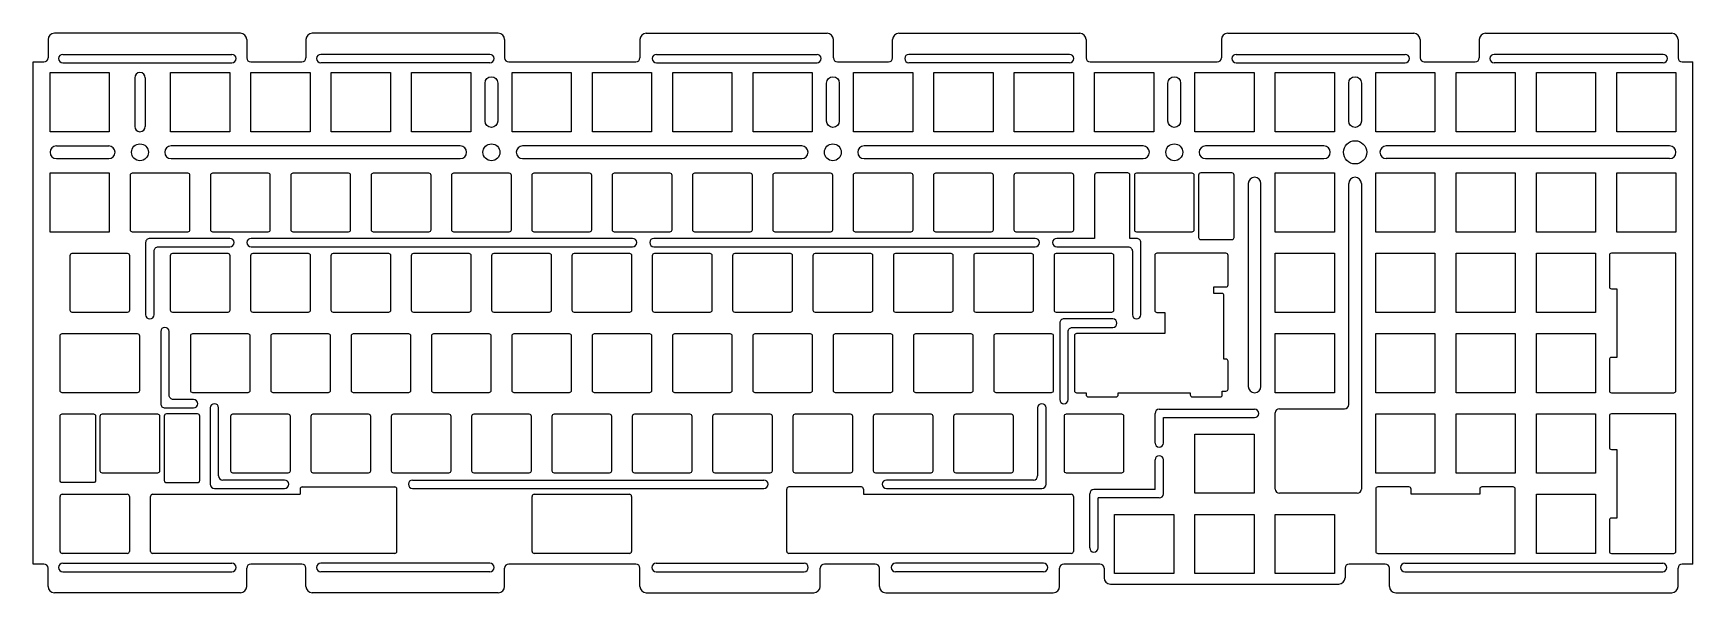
# Model space of a CAD drawing. Header units: millimetres. Extents: x 173 to 566, y 108 to 240.
import ezdxf

# ---------------------------------------------------------------- set-up
doc = ezdxf.new("R2010")
doc.units = ezdxf.units.MM

msp = doc.modelspace()

# ---------------------------------------------------------------- linework, layer by layer
for p, q in [((222.11, 240.02), (178.11, 240.02)), ((283.11, 240.02), (239.11, 240.02)), ((318.11, 240.02), (360.86, 240.02)), ((377.86, 240.02), (420.61, 240.02)), ((455.61, 240.02), (499.61, 240.02)), ((516.61, 240.02), (560.61, 240.02)), ((176.61, 238.52), (176.61, 234.22)), ((223.61, 238.52), (223.61, 234.22)), ((237.61, 238.52), (237.61, 234.22)), ((284.61, 238.52), (284.61, 234.22)), ((316.61, 238.52), (316.61, 234.22)), ((362.36, 234.22), (362.36, 238.52)), ((376.36, 234.22), (376.36, 238.52)), ((422.11, 238.52), (422.11, 234.22)), ((454.11, 238.52), (454.11, 234.22)), ((501.11, 238.52), (501.11, 234.22)), ((515.11, 238.52), (515.11, 234.22)), ((562.11, 238.52), (562.11, 234.22)), ((173.11, 233.22), (175.61, 233.22)), ((173.11, 114.47), (173.11, 233.22)), ((180.11, 235.02), (220.11, 235.02)), ((180.11, 233.02), (220.11, 233.02)), ((224.61, 233.22), (236.61, 233.22)), ((281.11, 235.02), (241.11, 235.02)), ((281.11, 233.02), (241.11, 233.02)), ((285.61, 233.22), (315.61, 233.22)), ((320.48, 235.02), (358.48, 235.02)), ((320.48, 233.02), (358.48, 233.02)), ((363.36, 233.22), (375.36, 233.22)), ((418.23, 235.02), (380.23, 235.02)), ((418.23, 233.02), (380.23, 233.02)), ((423.11, 233.22), (453.11, 233.22)), ((457.61, 235.02), (497.61, 235.02)), ((457.61, 233.02), (497.61, 233.02)), ((502.11, 233.22), (514.11, 233.22)), ((558.61, 235.02), (518.61, 235.02)), ((558.61, 233.02), (518.61, 233.02)), ((563.11, 233.22), (565.61, 233.22)), ((565.61, 114.47), (565.61, 233.22)), ((197.11, 229.47), (197.11, 217.97)), ((199.61, 229.47), (199.61, 217.97)), ((178.61, 213.35), (190.98, 213.35)), ((274.11, 213.35), (205.73, 213.35)), ((435.61, 213.35), (369.61, 213.35)), ((478.36, 213.35), (450.36, 213.35)), ((560.11, 213.35), (493.11, 213.35)), ((178.61, 210.35), (190.98, 210.35)), ((205.73, 210.35), (274.11, 210.35)), ((369.61, 210.35), (435.61, 210.35)), ((450.36, 210.35), (478.36, 210.35)), ((560.11, 210.35), (493.11, 210.35)), ((460.48, 204.47), (460.48, 156.47)), ((463.48, 156.47), (463.48, 204.47)), ((484.23, 152.22), (484.23, 204.47)), ((487.23, 204.47), (487.23, 132.22)), ((435.06, 192.97), (435.06, 193.02)), ((214.97, 151.4), (214.97, 133.35)), ((216.97, 135.35), (216.97, 151.4)), ((410.65, 151.4), (410.65, 135.35)), ((412.65, 133.35), (412.65, 151.4)), ((438.42, 143.1), (438.42, 150.1)), ((439.42, 151.1), (461.98, 151.1)), ((466.86, 132.22), (466.86, 150.22)), ((467.86, 151.22), (483.23, 151.22)), ((440.42, 149.1), (461.98, 149.1)), ((440.42, 143.1), (440.42, 149.1)), ((438.42, 132.1), (438.42, 139.1)), ((440.42, 131.1), (440.42, 139.1)), ((232.55, 134.35), (217.97, 134.35)), ((262.84, 134.35), (345.89, 134.35)), ((409.65, 134.35), (374.9, 134.35)), ((179.48, 117.47), (179.48, 130.47)), ((179.48, 117.47), (179.48, 130.47)), ((179.98, 130.97), (192.98, 130.97)), ((179.98, 130.97), (195.36, 130.97)), ((195.86, 130.47), (195.86, 117.47)), ((200.86, 117.47), (200.86, 130.47)), ((201.36, 130.97), (236.24, 130.97)), ((215.97, 132.35), (232.55, 132.35)), ((262.84, 132.35), (345.89, 132.35)), ((291.11, 117.47), (291.11, 130.47)), ((291.61, 130.97), (314.11, 130.97)), ((314.61, 130.47), (314.61, 117.47)), ((369.47, 130.97), (418.61, 130.97)), ((374.9, 132.35), (411.65, 132.35)), ((419.11, 130.47), (419.11, 117.47)), ((422.98, 118.27), (422.98, 131.1)), ((438.42, 132.1), (423.98, 132.1)), ((439.42, 130.1), (424.98, 130.1)), ((424.98, 118.27), (424.98, 130.1)), ((486.23, 131.22), (467.86, 131.22)), ((175.61, 114.47), (173.11, 114.47)), ((195.36, 116.97), (179.98, 116.97)), ((195.36, 116.97), (179.98, 116.97)), ((180.11, 114.67), (220.11, 114.67)), ((258.62, 116.97), (201.36, 116.97)), ((236.61, 114.47), (224.61, 114.47)), ((281.11, 114.67), (241.11, 114.67)), ((315.61, 114.47), (285.61, 114.47)), ((314.11, 116.97), (291.61, 116.97)), ((320.42, 114.67), (355.42, 114.67)), ((418.61, 116.97), (351.84, 116.97)), ((372.23, 114.47), (360.23, 114.47)), ((412.04, 114.67), (377.04, 114.67)), ((425.36, 114.47), (416.86, 114.47)), ((492.86, 114.47), (484.36, 114.47)), ((497.48, 114.67), (558.48, 114.67)), ((565.61, 114.47), (563.11, 114.47)), ((176.61, 109.17), (176.61, 113.47)), ((180.11, 112.67), (220.11, 112.67)), ((223.61, 109.17), (223.61, 113.47)), ((237.61, 109.17), (237.61, 113.47)), ((281.11, 112.67), (241.11, 112.67)), ((284.61, 109.17), (284.61, 113.47)), ((316.61, 109.17), (316.61, 113.47)), ((320.42, 112.67), (355.42, 112.67)), ((359.23, 109.17), (359.23, 113.47)), ((373.23, 109.17), (373.23, 113.47)), ((412.04, 112.67), (377.04, 112.67)), ((415.86, 109.17), (415.86, 113.47)), ((426.36, 113.47), (426.36, 111.22)), ((483.36, 113.47), (483.36, 111.22)), ((493.86, 109.17), (493.86, 113.47)), ((497.48, 112.67), (558.48, 112.67)), ((562.11, 109.17), (562.11, 113.47)), ((222.11, 107.67), (178.11, 107.67)), ((283.11, 107.67), (239.11, 107.67)), ((318.11, 107.67), (357.73, 107.67)), ((374.73, 107.67), (414.36, 107.67)), ((427.86, 109.72), (481.86, 109.72)), ((495.36, 107.67), (560.61, 107.67))]:
    msp.add_line(p, q)
at = {"linetype": 'Continuous'}
for p, q in [((236.24, 132.22), (236.24, 130.97)), ((236.74, 132.72), (258.65, 132.72)), ((259.12, 117.47), (259.12, 132.22)), ((351.34, 117.47), (351.34, 132.22)), ((368.97, 132.72), (351.81, 132.72)), ((369.47, 132.22), (369.47, 130.97))]:
    msp.add_line(p, q, dxfattribs=at)
for points in [[(191.11, 230.72), (191.11, 216.72), (177.11, 216.72), (177.11, 230.72)], [(219.61, 230.72), (219.61, 216.72), (205.61, 216.72), (205.61, 230.72)], [(238.61, 230.72), (238.61, 216.72), (224.61, 216.72), (224.61, 230.72)], [(257.61, 230.72), (257.61, 216.72), (243.61, 216.72), (243.61, 230.72)], [(276.61, 230.72), (276.61, 216.72), (262.61, 216.72), (262.61, 230.72)], [(300.36, 230.72), (300.36, 216.72), (286.36, 216.72), (286.36, 230.72)], [(319.36, 230.72), (319.36, 216.72), (305.36, 216.72), (305.36, 230.72)], [(338.36, 230.72), (338.36, 216.72), (324.36, 216.72), (324.36, 230.72)], [(357.36, 230.72), (357.36, 216.72), (343.36, 216.72), (343.36, 230.72)], [(381.11, 230.72), (381.11, 216.72), (367.11, 216.72), (367.11, 230.72)], [(400.11, 230.72), (400.11, 216.72), (386.11, 216.72), (386.11, 230.72)], [(419.11, 230.72), (419.11, 216.72), (405.11, 216.72), (405.11, 230.72)], [(438.11, 230.72), (438.11, 216.72), (424.11, 216.72), (424.11, 230.72)], [(461.86, 230.72), (461.86, 216.72), (447.86, 216.72), (447.86, 230.72)], [(480.86, 230.72), (480.86, 216.72), (466.86, 216.72), (466.86, 230.72)], [(504.61, 230.72), (504.61, 216.72), (490.61, 216.72), (490.61, 230.72)], [(523.61, 230.72), (523.61, 216.72), (509.61, 216.72), (509.61, 230.72)], [(542.61, 230.72), (542.61, 216.72), (528.61, 216.72), (528.61, 230.72)], [(561.61, 230.72), (561.61, 216.72), (547.61, 216.72), (547.61, 230.72)], [(191.11, 206.97), (191.11, 192.97), (177.11, 192.97), (177.11, 206.97)], [(480.86, 206.97), (480.86, 192.97), (466.86, 192.97), (466.86, 206.97)], [(504.61, 206.97), (504.61, 192.97), (490.61, 192.97), (490.61, 206.97)], [(523.61, 206.97), (523.61, 192.97), (509.61, 192.97), (509.61, 206.97)], [(542.61, 206.97), (542.61, 192.97), (528.61, 192.97), (528.61, 206.97)], [(561.61, 206.97), (561.61, 192.97), (547.61, 192.97), (547.61, 206.97)], [(480.86, 187.97), (480.86, 173.97), (466.86, 173.97), (466.86, 187.97)], [(504.61, 187.97), (504.61, 173.97), (490.61, 173.97), (490.61, 187.97)], [(523.61, 187.97), (523.61, 173.97), (509.61, 173.97), (509.61, 187.97)], [(542.61, 187.97), (542.61, 173.97), (528.61, 173.97), (528.61, 187.97)], [(480.86, 168.97), (480.86, 154.97), (466.86, 154.97), (466.86, 168.97)], [(504.61, 168.97), (504.61, 154.97), (490.61, 154.97), (490.61, 168.97)], [(523.61, 168.97), (523.61, 154.97), (509.61, 154.97), (509.61, 168.97)], [(542.61, 168.97), (542.61, 154.97), (528.61, 154.97), (528.61, 168.97)], [(504.61, 149.97), (504.61, 135.97), (490.61, 135.97), (490.61, 149.97)], [(523.61, 149.97), (523.61, 135.97), (509.61, 135.97), (509.61, 149.97)], [(542.61, 149.97), (542.61, 135.97), (528.61, 135.97), (528.61, 149.97)], [(461.86, 145.22), (461.86, 131.22), (447.86, 131.22), (447.86, 145.22)], [(542.61, 130.97), (542.61, 116.97), (528.61, 116.97), (528.61, 130.97)], [(442.86, 126.22), (442.86, 112.22), (428.86, 112.22), (428.86, 126.22)], [(461.86, 126.22), (461.86, 112.22), (447.86, 112.22), (447.86, 126.22)], [(480.86, 126.22), (480.86, 112.22), (466.86, 112.22), (466.86, 126.22)]]:
    msp.add_lwpolyline(points, close=True)
for points in [[(279.98, 219.22), (279.98, 228.22, -1), (282.98, 228.22), (282.98, 219.22, -1)], [(360.73, 219.22), (360.73, 228.22, -1), (363.73, 228.22), (363.73, 219.22, -1)], [(441.48, 219.22), (441.48, 228.22, -1), (444.48, 228.22), (444.48, 219.22, -1)], [(484.23, 219.22), (484.23, 228.22, -1), (487.23, 228.22), (487.23, 219.22, -1)], [(354.86, 210.35, 1), (354.86, 213.35), (288.86, 213.35, 1), (288.86, 210.35)], [(210.11, 206.47), (210.11, 193.47, -0.414214), (209.61, 192.97), (196.61, 192.97, -0.414214), (196.11, 193.47), (196.11, 206.47, -0.414214), (196.61, 206.97), (209.61, 206.97, -0.414214)], [(229.11, 206.47), (229.11, 193.47, -0.414214), (228.61, 192.97), (215.61, 192.97, -0.414214), (215.11, 193.47), (215.11, 206.47, -0.414214), (215.61, 206.97), (228.61, 206.97, -0.414214)], [(248.11, 206.47), (248.11, 193.47, -0.414214), (247.61, 192.97), (234.61, 192.97, -0.414214), (234.11, 193.47), (234.11, 206.47, -0.414214), (234.61, 206.97), (247.61, 206.97, -0.414214)], [(267.11, 206.47), (267.11, 193.47, -0.414214), (266.61, 192.97), (253.61, 192.97, -0.414214), (253.11, 193.47), (253.11, 206.47, -0.414214), (253.61, 206.97), (266.61, 206.97, -0.414214)], [(286.11, 206.47), (286.11, 193.47, -0.414214), (285.61, 192.97), (272.61, 192.97, -0.414214), (272.11, 193.47), (272.11, 206.47, -0.414214), (272.61, 206.97), (285.61, 206.97, -0.414214)], [(305.11, 206.47), (305.11, 193.47, -0.414214), (304.61, 192.97), (291.61, 192.97, -0.414214), (291.11, 193.47), (291.11, 206.47, -0.414214), (291.61, 206.97), (304.61, 206.97, -0.414214)], [(324.11, 206.47), (324.11, 193.47, -0.414214), (323.61, 192.97), (310.61, 192.97, -0.414214), (310.11, 193.47), (310.11, 206.47, -0.414214), (310.61, 206.97), (323.61, 206.97, -0.414214)], [(343.11, 206.47), (343.11, 193.47, -0.414214), (342.61, 192.97), (329.61, 192.97, -0.414214), (329.11, 193.47), (329.11, 206.47, -0.414214), (329.61, 206.97), (342.61, 206.97, -0.414214)], [(362.11, 206.47), (362.11, 193.47, -0.414214), (361.61, 192.97), (348.61, 192.97, -0.414214), (348.11, 193.47), (348.11, 206.47, -0.414214), (348.61, 206.97), (361.61, 206.97, -0.414214)], [(381.11, 206.47), (381.11, 193.47, -0.414214), (380.61, 192.97), (367.61, 192.97, -0.414214), (367.11, 193.47), (367.11, 206.47, -0.414214), (367.61, 206.97), (380.61, 206.97, -0.414214)], [(400.11, 206.47), (400.11, 193.47, -0.414214), (399.61, 192.97), (386.61, 192.97, -0.414214), (386.11, 193.47), (386.11, 206.47, -0.414214), (386.61, 206.97), (399.61, 206.97, -0.414214)], [(419.11, 206.47), (419.11, 193.47, -0.414214), (418.61, 192.97), (405.61, 192.97, -0.414214), (405.11, 193.47), (405.11, 206.47, -0.414214), (405.61, 206.97), (418.61, 206.97, -0.414214)], [(447.61, 206.47), (447.61, 193.47, -0.414214), (447.11, 192.97), (434.11, 192.97, -0.414214), (433.61, 193.47), (433.61, 206.47, -0.414214), (434.11, 206.97), (447.11, 206.97, -0.414214)], [(202.7, 189.5), (219.61, 189.5, 1), (219.61, 191.5), (200.7, 191.5, 0.414214), (199.7, 190.5), (199.7, 173.45, 1), (201.7, 173.45), (201.7, 188.5, -0.414214)], [(224.66, 191.5, 1), (224.66, 189.5), (314.86, 189.5, 1), (314.86, 191.5)], [(319.91, 191.5, 1), (319.91, 189.5), (410.11, 189.5, 1), (410.11, 191.5)], [(195.86, 187.47), (195.86, 174.47, -0.414214), (195.36, 173.97), (182.36, 173.97, -0.414214), (181.86, 174.47), (181.86, 187.47, -0.414214), (182.36, 187.97), (195.36, 187.97, -0.414214)], [(219.61, 187.47), (219.61, 174.47, -0.414214), (219.11, 173.97), (206.11, 173.97, -0.414214), (205.61, 174.47), (205.61, 187.47, -0.414214), (206.11, 187.97), (219.11, 187.97, -0.414214)], [(238.61, 187.47), (238.61, 174.47, -0.414214), (238.11, 173.97), (225.11, 173.97, -0.414214), (224.61, 174.47), (224.61, 187.47, -0.414214), (225.11, 187.97), (238.11, 187.97, -0.414214)], [(257.61, 187.47), (257.61, 174.47, -0.414214), (257.11, 173.97), (244.11, 173.97, -0.414214), (243.61, 174.47), (243.61, 187.47, -0.414214), (244.11, 187.97), (257.11, 187.97, -0.414214)], [(276.61, 187.47), (276.61, 174.47, -0.414214), (276.11, 173.97), (263.11, 173.97, -0.414214), (262.61, 174.47), (262.61, 187.47, -0.414214), (263.11, 187.97), (276.11, 187.97, -0.414214)], [(295.61, 187.47), (295.61, 174.47, -0.414214), (295.11, 173.97), (282.11, 173.97, -0.414214), (281.61, 174.47), (281.61, 187.47, -0.414214), (282.11, 187.97), (295.11, 187.97, -0.414214)], [(314.61, 187.47), (314.61, 174.47, -0.414214), (314.11, 173.97), (301.11, 173.97, -0.414214), (300.61, 174.47), (300.61, 187.47, -0.414214), (301.11, 187.97), (314.11, 187.97, -0.414214)], [(333.61, 187.47), (333.61, 174.47, -0.414214), (333.11, 173.97), (320.11, 173.97, -0.414214), (319.61, 174.47), (319.61, 187.47, -0.414214), (320.11, 187.97), (333.11, 187.97, -0.414214)], [(352.61, 187.47), (352.61, 174.47, -0.414214), (352.11, 173.97), (339.11, 173.97, -0.414214), (338.61, 174.47), (338.61, 187.47, -0.414214), (339.11, 187.97), (352.11, 187.97, -0.414214)], [(371.61, 187.47), (371.61, 174.47, -0.414214), (371.11, 173.97), (358.11, 173.97, -0.414214), (357.61, 174.47), (357.61, 187.47, -0.414214), (358.11, 187.97), (371.11, 187.97, -0.414214)], [(390.61, 187.47), (390.61, 174.47, -0.414214), (390.11, 173.97), (377.11, 173.97, -0.414214), (376.61, 174.47), (376.61, 187.47, -0.414214), (377.11, 187.97), (390.11, 187.97, -0.414214)], [(409.61, 187.47), (409.61, 174.47, -0.414214), (409.11, 173.97), (396.11, 173.97, -0.414214), (395.61, 174.47), (395.61, 187.47, -0.414214), (396.11, 187.97), (409.11, 187.97, -0.414214)], [(428.61, 187.47), (428.61, 174.47, -0.414214), (428.11, 173.97), (415.11, 173.97, -0.414214), (414.61, 174.47), (414.61, 187.47, -0.414214), (415.11, 187.97), (428.11, 187.97, -0.414214)], [(545.87, 187.47), (545.87, 180.1, 0.414214), (546.37, 179.6), (547.61, 179.6), (547.61, 163.35), (546.37, 163.35, 0.414214), (545.87, 162.85), (545.87, 155.47, 0.414214), (546.37, 154.97), (561.11, 154.97, 0.414214), (561.61, 155.47), (561.61, 187.97), (546.37, 187.97, 0.414214)], [(198.23, 168.47), (198.23, 155.47, -0.414214), (197.73, 154.97), (179.98, 154.97, -0.414214), (179.48, 155.47), (179.48, 168.47, -0.414214), (179.98, 168.97), (197.73, 168.97, -0.414214)], [(204.27, 151.4), (204.45, 151.4), (211.05, 151.4, 1), (211.05, 153.4), (206.27, 153.4, -0.414214), (205.27, 154.4), (205.27, 169.45, 1), (203.27, 169.45), (203.27, 152.4, 0.414214)], [(224.36, 168.47), (224.36, 155.47, -0.414214), (223.86, 154.97), (210.86, 154.97, -0.414214), (210.36, 155.47), (210.36, 168.47, -0.414214), (210.86, 168.97), (223.86, 168.97, -0.414214)], [(243.36, 168.47), (243.36, 155.47, -0.414214), (242.86, 154.97), (229.86, 154.97, -0.414214), (229.36, 155.47), (229.36, 168.47, -0.414214), (229.86, 168.97), (242.86, 168.97, -0.414214)], [(262.36, 168.47), (262.36, 155.47, -0.414214), (261.86, 154.97), (248.86, 154.97, -0.414214), (248.36, 155.47), (248.36, 168.47, -0.414214), (248.86, 168.97), (261.86, 168.97, -0.414214)], [(281.36, 168.47), (281.36, 155.47, -0.414214), (280.86, 154.97), (267.86, 154.97, -0.414214), (267.36, 155.47), (267.36, 168.47, -0.414214), (267.86, 168.97), (280.86, 168.97, -0.414214)], [(300.36, 168.47), (300.36, 155.47, -0.414214), (299.86, 154.97), (286.86, 154.97, -0.414214), (286.36, 155.47), (286.36, 168.47, -0.414214), (286.86, 168.97), (299.86, 168.97, -0.414214)], [(319.36, 168.47), (319.36, 155.47, -0.414214), (318.86, 154.97), (305.86, 154.97, -0.414214), (305.36, 155.47), (305.36, 168.47, -0.414214), (305.86, 168.97), (318.86, 168.97, -0.414214)], [(338.36, 168.47), (338.36, 155.47, -0.414214), (337.86, 154.97), (324.86, 154.97, -0.414214), (324.36, 155.47), (324.36, 168.47, -0.414214), (324.86, 168.97), (337.86, 168.97, -0.414214)], [(357.36, 168.47), (357.36, 155.47, -0.414214), (356.86, 154.97), (343.86, 154.97, -0.414214), (343.36, 155.47), (343.36, 168.47, -0.414214), (343.86, 168.97), (356.86, 168.97, -0.414214)], [(376.36, 168.47), (376.36, 155.47, -0.414214), (375.86, 154.97), (362.86, 154.97, -0.414214), (362.36, 155.47), (362.36, 168.47, -0.414214), (362.86, 168.97), (375.86, 168.97, -0.414214)], [(395.36, 168.47), (395.36, 155.47, -0.414214), (394.86, 154.97), (381.86, 154.97, -0.414214), (381.36, 155.47), (381.36, 168.47, -0.414214), (381.86, 168.97), (394.86, 168.97, -0.414214)], [(414.36, 168.47), (414.36, 155.47, -0.414214), (413.86, 154.97), (400.86, 154.97, -0.414214), (400.36, 155.47), (400.36, 168.47, -0.414214), (400.86, 168.97), (413.86, 168.97, -0.414214)], [(415.89, 171.45), (415.89, 153.4, 1), (417.89, 153.4), (417.89, 169.45, -0.414214), (418.89, 170.45), (428.41, 170.45, 1), (428.41, 172.45), (416.89, 172.45, 0.414214)], [(202.98, 149.47), (202.98, 136.47, -0.414214), (202.48, 135.97), (189.48, 135.97, -0.414214), (188.98, 136.47), (188.98, 149.47, -0.414214), (189.48, 149.97), (202.48, 149.97, -0.414214)], [(233.86, 149.47), (233.86, 136.47, -0.414214), (233.36, 135.97), (220.36, 135.97, -0.414214), (219.86, 136.47), (219.86, 149.47, -0.414214), (220.36, 149.97), (233.36, 149.97, -0.414214)], [(252.86, 149.47), (252.86, 136.47, -0.414214), (252.36, 135.97), (239.36, 135.97, -0.414214), (238.86, 136.47), (238.86, 149.47, -0.414214), (239.36, 149.97), (252.36, 149.97, -0.414214)], [(271.86, 149.47), (271.86, 136.47, -0.414214), (271.36, 135.97), (258.36, 135.97, -0.414214), (257.86, 136.47), (257.86, 149.47, -0.414214), (258.36, 149.97), (271.36, 149.97, -0.414214)], [(290.86, 149.47), (290.86, 136.47, -0.414214), (290.36, 135.97), (277.36, 135.97, -0.414214), (276.86, 136.47), (276.86, 149.47, -0.414214), (277.36, 149.97), (290.36, 149.97, -0.414214)], [(309.86, 149.47), (309.86, 136.47, -0.414214), (309.36, 135.97), (296.36, 135.97, -0.414214), (295.86, 136.47), (295.86, 149.47, -0.414214), (296.36, 149.97), (309.36, 149.97, -0.414214)], [(328.86, 149.47), (328.86, 136.47, -0.414214), (328.36, 135.97), (315.36, 135.97, -0.414214), (314.86, 136.47), (314.86, 149.47, -0.414214), (315.36, 149.97), (328.36, 149.97, -0.414214)], [(347.86, 149.47), (347.86, 136.47, -0.414214), (347.36, 135.97), (334.36, 135.97, -0.414214), (333.86, 136.47), (333.86, 149.47, -0.414214), (334.36, 149.97), (347.36, 149.97, -0.414214)], [(366.86, 149.47), (366.86, 136.47, -0.414214), (366.36, 135.97), (353.36, 135.97, -0.414214), (352.86, 136.47), (352.86, 149.47, -0.414214), (353.36, 149.97), (366.36, 149.97, -0.414214)], [(385.86, 149.47), (385.86, 136.47, -0.414214), (385.36, 135.97), (372.36, 135.97, -0.414214), (371.86, 136.47), (371.86, 149.47, -0.414214), (372.36, 149.97), (385.36, 149.97, -0.414214)], [(404.86, 149.47), (404.86, 136.47, -0.414214), (404.36, 135.97), (391.36, 135.97, -0.414214), (390.86, 136.47), (390.86, 149.47, -0.414214), (391.36, 149.97), (404.36, 149.97, -0.414214)], [(430.98, 149.47), (430.98, 136.47, -0.414214), (430.48, 135.97), (417.48, 135.97, -0.414214), (416.98, 136.47), (416.98, 149.47, -0.414214), (417.48, 149.97), (430.48, 149.97, -0.414214)], [(545.87, 149.47), (545.87, 142.1, 0.414214), (546.37, 141.6), (547.61, 141.6), (547.61, 125.35), (546.37, 125.35, 0.414214), (545.87, 124.85), (545.87, 117.47, 0.414214), (546.37, 116.97), (561.11, 116.97, 0.414214), (561.61, 117.47), (561.61, 149.97), (546.37, 149.97, 0.414214)], [(523.11, 132.71), (515.73, 132.71, 0.414214), (515.23, 132.21), (515.23, 130.97), (498.98, 130.97), (498.98, 132.21, 0.414214), (498.48, 132.71), (491.11, 132.71, 0.414214), (490.61, 132.21), (490.61, 117.47, 0.414214), (491.11, 116.97), (523.61, 116.97), (523.61, 132.21, 0.414214)]]:
    msp.add_lwpolyline(points, format="xyb", close=True)
at = {"color": 0}
for points in [[(435.06, 173.45), (435.06, 190.5, 0.414214), (434.06, 191.5), (432.48, 191.5), (432.48, 206.47, 0.414214), (431.98, 206.97), (424.61, 206.97, 0.414214), (424.11, 206.47), (424.11, 191.5), (415.16, 191.5, 1), (415.16, 189.5), (432.06, 189.5, -0.414214), (433.06, 188.5), (433.06, 173.45, 1)], [(456.61, 206.97), (449.23, 206.97, 0.414214), (448.73, 206.47), (448.73, 191.73, 0.414214), (449.23, 191.23), (456.61, 191.23, 0.414214), (457.11, 191.73), (457.11, 206.47, 0.414214)], [(454.33, 154.5), (454.33, 155.37), (455.2, 155.37, 0.414214), (455.7, 155.87), (455.7, 162.45, 0.414214), (455.2, 162.95), (454.73, 162.95), (454.73, 177.97, 0.414214), (454.23, 178.47), (452.36, 178.47), (452.36, 180), (455.2, 180, 0.414214), (455.7, 180.5), (455.7, 187.47, 0.414214), (455.2, 187.97), (438.86, 187.97, 0.414214), (438.36, 187.47), (438.36, 174.47, 0.414214), (438.86, 173.97), (440.73, 173.97), (440.73, 168.97), (419.86, 168.97, 0.414214), (419.36, 168.47), (419.36, 155.47, 0.414214), (419.86, 154.97), (422.13, 154.97), (422.13, 154.5, 0.414214), (422.63, 154), (429.21, 154, 0.414214), (429.71, 154.5), (429.71, 154.97), (446.76, 154.97), (446.76, 154.5, 0.414214), (447.26, 154), (453.83, 154, 0.414214)], [(179.48, 134.23), (179.48, 149.47, -0.414214), (179.98, 149.97), (187.36, 149.97, -0.414214), (187.86, 149.47), (187.86, 134.23, -0.414214), (187.36, 133.73), (179.98, 133.73, -0.414214)]]:
    msp.add_lwpolyline(points, format="xyb", close=True, dxfattribs=at)
msp.add_lwpolyline([(211.98, 133.73, 0.414214), (212.48, 134.23), (212.48, 149.47, 0.414214), (211.98, 149.97), (204.61, 149.97, 0.414214), (204.11, 149.47), (204.11, 134.23, 0.414214), (204.61, 133.73), (211.98, 133.73)], format="xyb", dxfattribs=at)
for centre, radius in [((198.36, 211.85), 2), ((281.48, 211.85), 2), ((362.23, 211.85), 2), ((442.98, 211.85), 2), ((485.73, 211.85), 2.75)]:
    msp.add_circle(centre, radius)
for centre, radius, start, end in [((178.11, 238.52), 1.5, 90, 180), ((222.11, 238.52), 1.5, 0, 90), ((239.11, 238.52), 1.5, 90, 180), ((283.11, 238.52), 1.5, 0, 90), ((318.11, 238.52), 1.5, 90, 180), ((360.86, 238.52), 1.5, 0, 90), ((377.86, 238.52), 1.5, 90, 180), ((420.61, 238.52), 1.5, 0, 90), ((455.61, 238.52), 1.5, 90, 180), ((499.61, 238.52), 1.5, 0, 90), ((516.61, 238.52), 1.5, 90, 180), ((560.61, 238.52), 1.5, 0, 90), ((175.61, 234.22), 1, 270, 360), ((180.11, 234.02), 1, 90, 270), ((220.11, 234.02), 1, 270, 90), ((224.61, 234.22), 1, 180, 270), ((236.61, 234.22), 1, 270, 0), ((241.11, 234.02), 1, 90, 270), ((281.11, 234.02), 1, 270, 90), ((285.61, 234.22), 1, 180, 270), ((315.61, 234.22), 1, 270, 0), ((320.48, 234.02), 1, 90, 270), ((358.48, 234.02), 1, 270, 90), ((363.36, 234.22), 1, 180, 270), ((375.36, 234.22), 1, 270, 0), ((380.23, 234.02), 1, 90, 270), ((418.23, 234.02), 1, 270, 90), ((423.11, 234.22), 1, 180, 270), ((453.11, 234.22), 1, 270, 0), ((457.61, 234.02), 1, 90, 270), ((497.61, 234.02), 1, 270, 90), ((502.11, 234.22), 1, 180, 270), ((514.11, 234.22), 1, 270, 0), ((518.61, 234.02), 1, 90, 270), ((558.61, 234.02), 1, 270, 90), ((563.11, 234.22), 1, 180, 270), ((198.36, 229.47), 1.25, 0, 180), ((198.36, 217.97), 1.25, 180, 0), ((178.61, 211.85), 1.5, 90, 270), ((190.98, 211.85), 1.5, 270, 90), ((205.73, 211.85), 1.5, 90, 270), ((274.11, 211.85), 1.5, 270, 90), ((369.61, 211.85), 1.5, 90, 270), ((435.61, 211.85), 1.5, 270, 90), ((450.36, 211.85), 1.5, 90, 270), ((478.36, 211.85), 1.5, 270, 90), ((493.11, 211.85), 1.5, 90, 270), ((560.11, 211.85), 1.5, 270, 90), ((461.98, 204.47), 1.5, 0, 180), ((485.73, 204.47), 1.5, 0, 180), ((461.98, 156.47), 1.5, 180, 0), ((215.97, 151.4), 1, 0, 180), ((411.65, 151.4), 1, 0, 180), ((439.42, 150.1), 1, 90, 180), ((461.98, 150.1), 1, 270, 90), ((467.86, 150.22), 1, 90, 180), ((483.23, 152.22), 1, 270, 0), ((439.42, 143.1), 1, 180, 0), ((439.42, 139.1), 1, 0, 180), ((217.97, 135.35), 1, 180, 270), ((232.55, 133.35), 1, 270, 90), ((262.84, 133.35), 1, 90, 270), ((345.89, 133.35), 1, 270, 90), ((374.9, 133.35), 1, 90, 270), ((409.65, 135.35), 1, 270, 0), ((179.98, 130.47), 0.5, 90, 180), ((179.98, 130.47), 0.5, 90, 180), ((195.36, 130.47), 0.5, 0, 90), ((201.36, 130.47), 0.5, 90, 180), ((215.97, 133.35), 1, 180, 270), ((291.61, 130.47), 0.5, 90, 180), ((314.11, 130.47), 0.5, 0, 90), ((411.65, 133.35), 1, 270, 0), ((418.61, 130.47), 0.5, 0, 90), ((423.98, 131.1), 1, 90, 180), ((439.42, 131.1), 1, 270, 0), ((467.86, 132.22), 1, 180, 270), ((486.23, 132.22), 1, 270, 0), ((423.98, 118.27), 1, 180, 0), ((175.61, 113.47), 1, 0, 90), ((180.11, 113.67), 1, 90, 270), ((179.98, 117.47), 0.5, 180, 270), ((179.98, 117.47), 0.5, 180, 270), ((195.36, 117.47), 0.5, 270, 0), ((201.36, 117.47), 0.5, 180, 270), ((220.11, 113.67), 1, 270, 90), ((224.61, 113.47), 1, 90, 180), ((236.61, 113.47), 1, 0, 90), ((241.11, 113.67), 1, 90, 270), ((258.62, 117.47), 0.5, 270, 0), ((281.11, 113.67), 1, 270, 90), ((285.61, 113.47), 1, 90, 180), ((291.61, 117.47), 0.5, 180, 270), ((314.11, 117.47), 0.5, 270, 0), ((315.61, 113.47), 1, 0, 90), ((320.42, 113.67), 1, 90, 270), ((351.84, 117.47), 0.5, 180, 270), ((355.42, 113.67), 1, 270, 90), ((360.23, 113.47), 1, 90, 180), ((372.23, 113.47), 1, 0, 90), ((377.04, 113.67), 1, 90, 270), ((412.04, 113.67), 1, 270, 90), ((416.86, 113.47), 1, 90, 180), ((418.61, 117.47), 0.5, 270, 0), ((425.36, 113.47), 1, 0, 90), ((484.36, 113.47), 1, 90, 180), ((492.86, 113.47), 1, 0, 90), ((497.48, 113.67), 1, 90, 270), ((558.48, 113.67), 1, 270, 90), ((563.11, 113.47), 1, 90, 180), ((427.86, 111.22), 1.5, 180, 270), ((481.86, 111.22), 1.5, 270, 0), ((178.11, 109.17), 1.5, 180, 270), ((222.11, 109.17), 1.5, 270, 0), ((239.11, 109.17), 1.5, 180, 270), ((283.11, 109.17), 1.5, 270, 0), ((318.11, 109.17), 1.5, 180, 270), ((357.73, 109.17), 1.5, 270, 0), ((374.73, 109.17), 1.5, 180, 270), ((414.36, 109.17), 1.5, 270, 0), ((495.36, 109.17), 1.5, 180, 270), ((560.61, 109.17), 1.5, 270, 0)]:
    msp.add_arc(centre, radius, start, end)
at = {"linetype": 'Continuous'}
for centre, start, end in [((236.74, 132.22), 90, 180), ((258.62, 132.22), 0, 90), ((351.84, 132.22), 90, 180), ((368.97, 132.22), 0, 90)]:
    msp.add_arc(centre, 0.5, start, end, dxfattribs=at)

doc.saveas('drawing.dxf')
